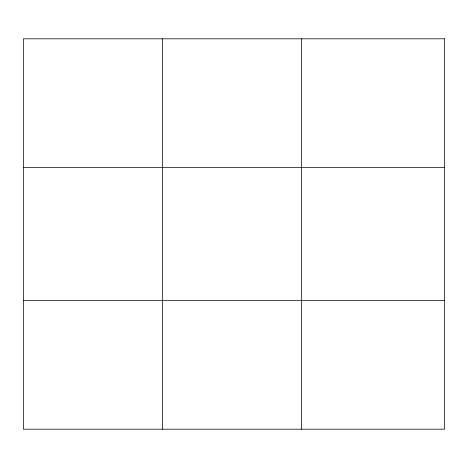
<?xml version="1.0" encoding="UTF-8"?>
<svg xmlns="http://www.w3.org/2000/svg" width="468" height="468" viewBox="0 0 468 468"><rect width="100%" height="100%" fill="white"/><g stroke="black" fill="none" stroke-linecap="round" stroke-linejoin="round"><path stroke-width="0.7" d="M162.396 429.185L162.396 38.815M301.392 429.185L301.392 38.815M23.4 167.638L444.6 167.638M23.4 300.362L444.6 300.362M444.6 38.815L444.6 429.185L23.4 429.185L23.4 38.815L444.6 38.815"/></g></svg>
